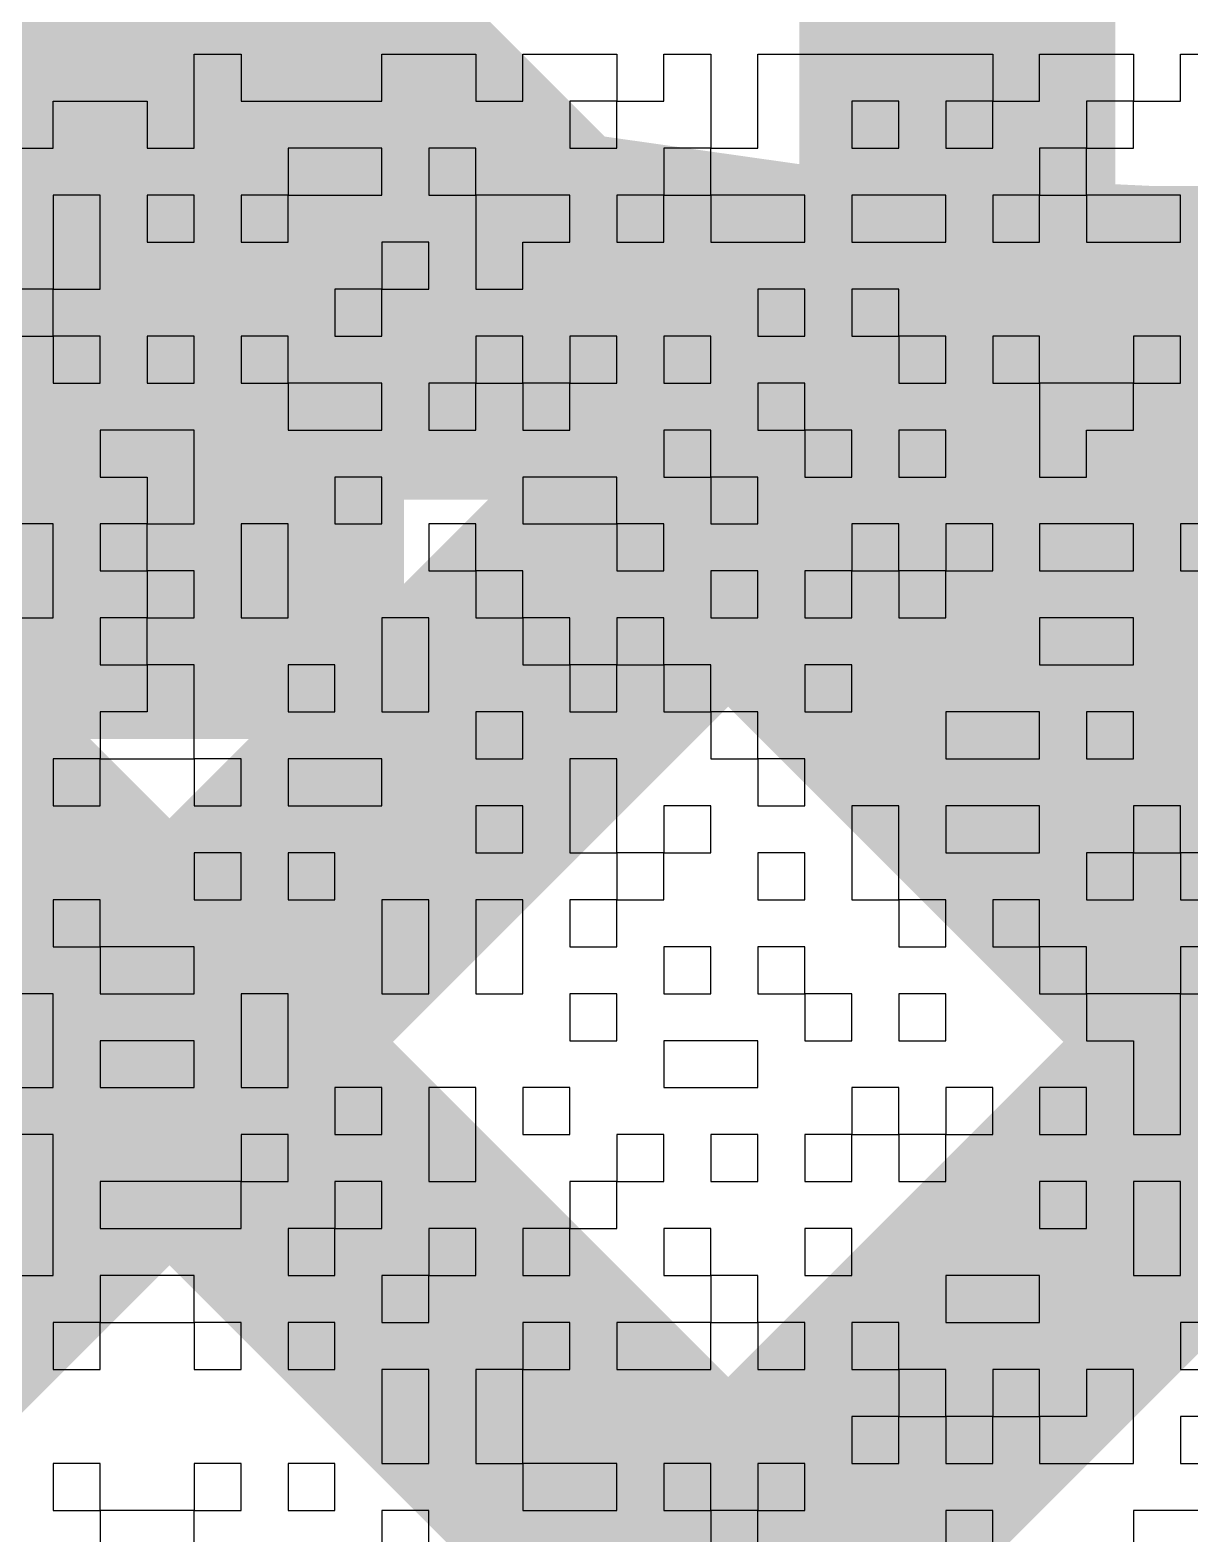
# Model space of a CAD drawing. Header units: millimetres. Extents: x 3.06 to 5.82, y 1.29 to 3.84.
# Drawn here: x 4.47953 to 4.50889, y 1.81188 to 1.84995 of the extents above; entities that cross this region are included whole.
import ezdxf

# ---------------------------------------------------------------- set-up
doc = ezdxf.new("R2010")
doc.units = ezdxf.units.MM
doc.header["$MEASUREMENT"] = 0
for name, color, linetype in [('BottomLayer', 5, 'Continuous'), ('BottomOverlay', 54, 'Continuous'), ('TopLayer', 1, 'Continuous'), ('TopOverlay', 2, 'Continuous')]:
    doc.layers.add(name, color=color, linetype=linetype)

# ---------------------------------------------------------------- blocks, each defined once
blk = doc.blocks.new('RES_0805_B_36')
at = {"layer": 'BottomOverlay', "const_width": 0.007874}
blk.add_lwpolyline([(0.065, 0.03), (-0.065, 0.03)], dxfattribs=at)

msp = doc.modelspace()

# ---------------------------------------------------------------- linework, layer by layer
at = {"layer": 'BottomLayer', "const_width": 0.008}
for points in [[(4.485, 1.836), (4.485, 1.908)], [(4.503, 1.836), (4.503, 1.872)], [(4.485, 1.850679), (4.867679, 1.468)], [(4.378722, 1.72), (4.503, 1.844278)], [(4.407007, 1.72), (4.523007, 1.836)], [(4.423, 1.836), (4.485, 1.836)], [(4.471394, 1.836), (4.839394, 1.468)], [(4.503, 1.836), (4.565, 1.836)]]:
    msp.add_lwpolyline(points, dxfattribs=at)
at = {"layer": 'BottomLayer', "const_width": 0.004}
for points in [[(4.483, 1.850679, 1), (4.487, 1.850679, 1)], [(4.501, 1.844278, 1), (4.505, 1.844278, 1)], [(4.483, 1.836, 1), (4.487, 1.836, 1)], [(4.483, 1.836, 1), (4.487, 1.836, 1)], [(4.501, 1.836, 1), (4.505, 1.836, 1)], [(4.501, 1.836, 1), (4.505, 1.836, 1)]]:
    msp.add_lwpolyline(points, format="xyb", close=True, dxfattribs=at)
at = {"layer": 'TopLayer', "const_width": 0.008}
msp.add_lwpolyline([(4.508, 1.842, -0.26414), (4.435, 1.883457)], format="xyb", dxfattribs=at)
for points in [[(4.435, 1.872394), (4.914394, 1.393)], [(4.435, 1.804562), (4.477933, 1.847495)], [(4.492197, 1.843482), (4.942679, 1.393)], [(4.435, 1.776278), (4.50101, 1.842288)], [(4.435, 1.747993), (4.529007, 1.842)], [(4.508, 1.842), (4.605, 1.842)]]:
    msp.add_lwpolyline(points, dxfattribs=at)
at = {"layer": 'TopLayer', "const_width": 0.004}
for points in [[(4.475933, 1.847495, 1), (4.479933, 1.847495, 1)], [(4.490197, 1.843482, 1), (4.494197, 1.843482, 1)], [(4.49901, 1.842288, 1), (4.50301, 1.842288, 1)], [(4.506, 1.842, 1), (4.51, 1.842, 1)], [(4.506, 1.842, 1), (4.51, 1.842, 1)]]:
    msp.add_lwpolyline(points, format="xyb", close=True, dxfattribs=at)
at = {"layer": 'TopOverlay'}
for p, q in [((4.483681, 1.848149), (4.483681, 1.849338)), ((4.483681, 1.849338), (4.484871, 1.849338)), ((4.484871, 1.849338), (4.484871, 1.848149)), ((4.488438, 1.848149), (4.488438, 1.849338)), ((4.488438, 1.849338), (4.490817, 1.849338)), ((4.490817, 1.849338), (4.490817, 1.848149)), ((4.492006, 1.848149), (4.492006, 1.849338)), ((4.492006, 1.849338), (4.494385, 1.849338)), ((4.494385, 1.849338), (4.494385, 1.848149)), ((4.495574, 1.848149), (4.495574, 1.849338)), ((4.495574, 1.849338), (4.496763, 1.849338)), ((4.496763, 1.849338), (4.496763, 1.848149)), ((4.497952, 1.848149), (4.497952, 1.849338)), ((4.497952, 1.849338), (4.503899, 1.849338)), ((4.503899, 1.849338), (4.503899, 1.848149)), ((4.505088, 1.848149), (4.505088, 1.849338)), ((4.505088, 1.849338), (4.507466, 1.849338)), ((4.507466, 1.849338), (4.507466, 1.848149)), ((4.508656, 1.848149), (4.508656, 1.849338)), ((4.508656, 1.849338), (4.511034, 1.849338)), ((4.480113, 1.84696), (4.480113, 1.848149)), ((4.480113, 1.848149), (4.482492, 1.848149)), ((4.482492, 1.848149), (4.482492, 1.84696)), ((4.483681, 1.84696), (4.483681, 1.848149)), ((4.484871, 1.848149), (4.488438, 1.848149)), ((4.490817, 1.848149), (4.492006, 1.848149)), ((4.494385, 1.848149), (4.493195, 1.848149)), ((4.493195, 1.848149), (4.493195, 1.84696)), ((4.494385, 1.848149), (4.495574, 1.848149)), ((4.494385, 1.84696), (4.494385, 1.848149)), ((4.496763, 1.848149), (4.496763, 1.84696)), ((4.497952, 1.84696), (4.497952, 1.848149)), ((4.50152, 1.848149), (4.500331, 1.848149)), ((4.500331, 1.848149), (4.500331, 1.84696)), ((4.50152, 1.84696), (4.50152, 1.848149)), ((4.503899, 1.848149), (4.502709, 1.848149)), ((4.502709, 1.848149), (4.502709, 1.84696)), ((4.503899, 1.848149), (4.505088, 1.848149)), ((4.503899, 1.84696), (4.503899, 1.848149)), ((4.507466, 1.848149), (4.506277, 1.848149)), ((4.506277, 1.848149), (4.506277, 1.84696)), ((4.507466, 1.848149), (4.508656, 1.848149)), ((4.507466, 1.84696), (4.507466, 1.848149)), ((4.474167, 1.84696), (4.480113, 1.84696)), ((4.482492, 1.84696), (4.483681, 1.84696)), ((4.488438, 1.84696), (4.48606, 1.84696)), ((4.48606, 1.84696), (4.48606, 1.84577)), ((4.488438, 1.84577), (4.488438, 1.84696)), ((4.490817, 1.84696), (4.489628, 1.84696)), ((4.489628, 1.84696), (4.489628, 1.84577)), ((4.490817, 1.84577), (4.490817, 1.84696)), ((4.493195, 1.84696), (4.494385, 1.84696)), ((4.496763, 1.84696), (4.495574, 1.84696)), ((4.495574, 1.84696), (4.495574, 1.84577)), ((4.496763, 1.84696), (4.497952, 1.84696)), ((4.496763, 1.84577), (4.496763, 1.84696)), ((4.500331, 1.84696), (4.50152, 1.84696)), ((4.502709, 1.84696), (4.503899, 1.84696)), ((4.506277, 1.84696), (4.505088, 1.84696)), ((4.505088, 1.84696), (4.505088, 1.84577)), ((4.506277, 1.84696), (4.507466, 1.84696)), ((4.506277, 1.84577), (4.506277, 1.84696)), ((4.481303, 1.84577), (4.480113, 1.84577)), ((4.480113, 1.84577), (4.480113, 1.844581)), ((4.481303, 1.844581), (4.481303, 1.84577)), ((4.483681, 1.84577), (4.482492, 1.84577)), ((4.482492, 1.84577), (4.482492, 1.844581)), ((4.483681, 1.844581), (4.483681, 1.84577)), ((4.48606, 1.84577), (4.484871, 1.84577)), ((4.484871, 1.84577), (4.484871, 1.844581)), ((4.48606, 1.84577), (4.488438, 1.84577)), ((4.48606, 1.844581), (4.48606, 1.84577)), ((4.489628, 1.84577), (4.490817, 1.84577)), ((4.490817, 1.84577), (4.490817, 1.844581)), ((4.493195, 1.84577), (4.490817, 1.84577)), ((4.493195, 1.844581), (4.493195, 1.84577)), ((4.495574, 1.84577), (4.494385, 1.84577)), ((4.494385, 1.84577), (4.494385, 1.844581)), ((4.495574, 1.84577), (4.496763, 1.84577)), ((4.495574, 1.844581), (4.495574, 1.84577)), ((4.496763, 1.84577), (4.496763, 1.844581)), ((4.499142, 1.84577), (4.496763, 1.84577)), ((4.499142, 1.844581), (4.499142, 1.84577)), ((4.502709, 1.84577), (4.500331, 1.84577)), ((4.500331, 1.84577), (4.500331, 1.844581)), ((4.502709, 1.844581), (4.502709, 1.84577)), ((4.505088, 1.84577), (4.503899, 1.84577)), ((4.503899, 1.84577), (4.503899, 1.844581)), ((4.505088, 1.84577), (4.506277, 1.84577)), ((4.505088, 1.844581), (4.505088, 1.84577)), ((4.506277, 1.84577), (4.506277, 1.844581)), ((4.508656, 1.84577), (4.506277, 1.84577)), ((4.508656, 1.844581), (4.508656, 1.84577)), ((4.480113, 1.844581), (4.480113, 1.843392)), ((4.481303, 1.843392), (4.481303, 1.844581)), ((4.482492, 1.844581), (4.483681, 1.844581)), ((4.484871, 1.844581), (4.48606, 1.844581)), ((4.489628, 1.844581), (4.488438, 1.844581)), ((4.488438, 1.844581), (4.488438, 1.843392)), ((4.489628, 1.843392), (4.489628, 1.844581)), ((4.490817, 1.844581), (4.490817, 1.843392)), ((4.492006, 1.843392), (4.492006, 1.844581)), ((4.492006, 1.844581), (4.493195, 1.844581)), ((4.494385, 1.844581), (4.495574, 1.844581)), ((4.496763, 1.844581), (4.499142, 1.844581)), ((4.500331, 1.844581), (4.502709, 1.844581)), ((4.503899, 1.844581), (4.505088, 1.844581)), ((4.506277, 1.844581), (4.508656, 1.844581)), ((4.480113, 1.843392), (4.478924, 1.843392)), ((4.480113, 1.843392), (4.481303, 1.843392)), ((4.480113, 1.842203), (4.480113, 1.843392)), ((4.488438, 1.843392), (4.487249, 1.843392)), ((4.487249, 1.843392), (4.487249, 1.842203)), ((4.488438, 1.843392), (4.489628, 1.843392)), ((4.488438, 1.842203), (4.488438, 1.843392)), ((4.490817, 1.843392), (4.492006, 1.843392)), ((4.499142, 1.843392), (4.497952, 1.843392)), ((4.497952, 1.843392), (4.497952, 1.842203)), ((4.499142, 1.842203), (4.499142, 1.843392)), ((4.50152, 1.843392), (4.500331, 1.843392)), ((4.500331, 1.843392), (4.500331, 1.842203)), ((4.50152, 1.842203), (4.50152, 1.843392)), ((4.478924, 1.842203), (4.480113, 1.842203)), ((4.480113, 1.842203), (4.480113, 1.841014)), ((4.481303, 1.842203), (4.480113, 1.842203)), ((4.481303, 1.841014), (4.481303, 1.842203)), ((4.483681, 1.842203), (4.482492, 1.842203)), ((4.482492, 1.842203), (4.482492, 1.841014)), ((4.483681, 1.841014), (4.483681, 1.842203)), ((4.48606, 1.842203), (4.484871, 1.842203)), ((4.484871, 1.842203), (4.484871, 1.841014)), ((4.48606, 1.841014), (4.48606, 1.842203)), ((4.487249, 1.842203), (4.488438, 1.842203)), ((4.492006, 1.842203), (4.490817, 1.842203)), ((4.490817, 1.842203), (4.490817, 1.841014)), ((4.492006, 1.841014), (4.492006, 1.842203)), ((4.494385, 1.842203), (4.493195, 1.842203)), ((4.493195, 1.842203), (4.493195, 1.841014)), ((4.494385, 1.841014), (4.494385, 1.842203)), ((4.496763, 1.842203), (4.495574, 1.842203)), ((4.495574, 1.842203), (4.495574, 1.841014)), ((4.496763, 1.841014), (4.496763, 1.842203)), ((4.497952, 1.842203), (4.499142, 1.842203)), ((4.500331, 1.842203), (4.50152, 1.842203)), ((4.50152, 1.842203), (4.50152, 1.841014)), ((4.502709, 1.842203), (4.50152, 1.842203)), ((4.502709, 1.841014), (4.502709, 1.842203)), ((4.505088, 1.842203), (4.503899, 1.842203)), ((4.503899, 1.842203), (4.503899, 1.841014)), ((4.505088, 1.841014), (4.505088, 1.842203)), ((4.508656, 1.842203), (4.507466, 1.842203)), ((4.507466, 1.842203), (4.507466, 1.841014)), ((4.508656, 1.841014), (4.508656, 1.842203)), ((4.480113, 1.841014), (4.481303, 1.841014)), ((4.482492, 1.841014), (4.483681, 1.841014)), ((4.484871, 1.841014), (4.48606, 1.841014)), ((4.48606, 1.841014), (4.48606, 1.839824)), ((4.488438, 1.841014), (4.48606, 1.841014)), ((4.488438, 1.839824), (4.488438, 1.841014)), ((4.490817, 1.841014), (4.489628, 1.841014)), ((4.489628, 1.841014), (4.489628, 1.839824)), ((4.490817, 1.841014), (4.492006, 1.841014)), ((4.490817, 1.839824), (4.490817, 1.841014)), ((4.492006, 1.841014), (4.492006, 1.839824)), ((4.493195, 1.841014), (4.492006, 1.841014)), ((4.493195, 1.841014), (4.494385, 1.841014)), ((4.493195, 1.839824), (4.493195, 1.841014)), ((4.495574, 1.841014), (4.496763, 1.841014)), ((4.499142, 1.841014), (4.497952, 1.841014)), ((4.497952, 1.841014), (4.497952, 1.839824)), ((4.499142, 1.839824), (4.499142, 1.841014)), ((4.50152, 1.841014), (4.502709, 1.841014)), ((4.503899, 1.841014), (4.505088, 1.841014)), ((4.505088, 1.841014), (4.505088, 1.839824)), ((4.507466, 1.841014), (4.505088, 1.841014)), ((4.507466, 1.841014), (4.508656, 1.841014)), ((4.507466, 1.839824), (4.507466, 1.841014)), ((4.483681, 1.839824), (4.481303, 1.839824)), ((4.481303, 1.839824), (4.481303, 1.838635)), ((4.483681, 1.838635), (4.483681, 1.839824)), ((4.48606, 1.839824), (4.488438, 1.839824)), ((4.489628, 1.839824), (4.490817, 1.839824)), ((4.492006, 1.839824), (4.493195, 1.839824)), ((4.496763, 1.839824), (4.495574, 1.839824)), ((4.495574, 1.839824), (4.495574, 1.838635)), ((4.496763, 1.838635), (4.496763, 1.839824)), ((4.497952, 1.839824), (4.499142, 1.839824)), ((4.499142, 1.839824), (4.499142, 1.838635)), ((4.500331, 1.839824), (4.499142, 1.839824)), ((4.500331, 1.838635), (4.500331, 1.839824)), ((4.502709, 1.839824), (4.50152, 1.839824)), ((4.50152, 1.839824), (4.50152, 1.838635)), ((4.502709, 1.838635), (4.502709, 1.839824)), ((4.505088, 1.839824), (4.505088, 1.838635)), ((4.506277, 1.838635), (4.506277, 1.839824)), ((4.506277, 1.839824), (4.507466, 1.839824)), ((4.481303, 1.838635), (4.482492, 1.838635)), ((4.482492, 1.838635), (4.482492, 1.837446)), ((4.483681, 1.837446), (4.483681, 1.838635)), ((4.488438, 1.838635), (4.487249, 1.838635)), ((4.487249, 1.838635), (4.487249, 1.837446)), ((4.488438, 1.837446), (4.488438, 1.838635)), ((4.494385, 1.838635), (4.492006, 1.838635)), ((4.492006, 1.838635), (4.492006, 1.837446)), ((4.494385, 1.837446), (4.494385, 1.838635)), ((4.495574, 1.838635), (4.496763, 1.838635)), ((4.496763, 1.838635), (4.496763, 1.837446)), ((4.497952, 1.838635), (4.496763, 1.838635)), ((4.497952, 1.837446), (4.497952, 1.838635)), ((4.499142, 1.838635), (4.500331, 1.838635)), ((4.50152, 1.838635), (4.502709, 1.838635)), ((4.505088, 1.838635), (4.506277, 1.838635)), ((4.480113, 1.837446), (4.478924, 1.837446)), ((4.480113, 1.836256), (4.480113, 1.837446)), ((4.482492, 1.837446), (4.481303, 1.837446)), ((4.481303, 1.837446), (4.481303, 1.836256)), ((4.482492, 1.837446), (4.483681, 1.837446)), ((4.482492, 1.836256), (4.482492, 1.837446)), ((4.48606, 1.837446), (4.484871, 1.837446)), ((4.484871, 1.837446), (4.484871, 1.836256)), ((4.48606, 1.836256), (4.48606, 1.837446)), ((4.487249, 1.837446), (4.488438, 1.837446)), ((4.490817, 1.837446), (4.489628, 1.837446)), ((4.489628, 1.837446), (4.489628, 1.836256)), ((4.490817, 1.836256), (4.490817, 1.837446)), ((4.492006, 1.837446), (4.494385, 1.837446)), ((4.494385, 1.837446), (4.494385, 1.836256)), ((4.495574, 1.837446), (4.494385, 1.837446)), ((4.495574, 1.836256), (4.495574, 1.837446)), ((4.496763, 1.837446), (4.497952, 1.837446)), ((4.50152, 1.837446), (4.500331, 1.837446)), ((4.500331, 1.837446), (4.500331, 1.836256)), ((4.50152, 1.836256), (4.50152, 1.837446)), ((4.503899, 1.837446), (4.502709, 1.837446)), ((4.502709, 1.837446), (4.502709, 1.836256)), ((4.503899, 1.836256), (4.503899, 1.837446)), ((4.507466, 1.837446), (4.505088, 1.837446)), ((4.505088, 1.837446), (4.505088, 1.836256)), ((4.507466, 1.836256), (4.507466, 1.837446)), ((4.509845, 1.837446), (4.508656, 1.837446)), ((4.508656, 1.837446), (4.508656, 1.836256)), ((4.480113, 1.835067), (4.480113, 1.836256)), ((4.481303, 1.836256), (4.482492, 1.836256)), ((4.482492, 1.836256), (4.482492, 1.835067)), ((4.483681, 1.836256), (4.482492, 1.836256)), ((4.483681, 1.835067), (4.483681, 1.836256)), ((4.484871, 1.836256), (4.484871, 1.835067)), ((4.48606, 1.835067), (4.48606, 1.836256)), ((4.489628, 1.836256), (4.490817, 1.836256)), ((4.490817, 1.836256), (4.490817, 1.835067)), ((4.492006, 1.836256), (4.490817, 1.836256)), ((4.492006, 1.835067), (4.492006, 1.836256)), ((4.494385, 1.836256), (4.495574, 1.836256)), ((4.497952, 1.836256), (4.496763, 1.836256)), ((4.496763, 1.836256), (4.496763, 1.835067)), ((4.497952, 1.835067), (4.497952, 1.836256)), ((4.500331, 1.836256), (4.499142, 1.836256)), ((4.499142, 1.836256), (4.499142, 1.835067)), ((4.500331, 1.836256), (4.50152, 1.836256)), ((4.500331, 1.835067), (4.500331, 1.836256)), ((4.50152, 1.836256), (4.50152, 1.835067)), ((4.502709, 1.836256), (4.50152, 1.836256)), ((4.502709, 1.836256), (4.503899, 1.836256)), ((4.502709, 1.835067), (4.502709, 1.836256)), ((4.505088, 1.836256), (4.507466, 1.836256)), ((4.508656, 1.836256), (4.509845, 1.836256)), ((4.478924, 1.835067), (4.480113, 1.835067)), ((4.482492, 1.835067), (4.481303, 1.835067)), ((4.481303, 1.835067), (4.481303, 1.833878)), ((4.482492, 1.835067), (4.483681, 1.835067)), ((4.482492, 1.833878), (4.482492, 1.835067)), ((4.484871, 1.835067), (4.48606, 1.835067)), ((4.489628, 1.835067), (4.488438, 1.835067)), ((4.488438, 1.835067), (4.488438, 1.833878)), ((4.489628, 1.833878), (4.489628, 1.835067)), ((4.490817, 1.835067), (4.492006, 1.835067)), ((4.492006, 1.835067), (4.492006, 1.833878)), ((4.493195, 1.835067), (4.492006, 1.835067)), ((4.493195, 1.833878), (4.493195, 1.835067)), ((4.495574, 1.835067), (4.494385, 1.835067)), ((4.494385, 1.835067), (4.494385, 1.833878)), ((4.495574, 1.833878), (4.495574, 1.835067)), ((4.496763, 1.835067), (4.497952, 1.835067)), ((4.499142, 1.835067), (4.500331, 1.835067)), ((4.50152, 1.835067), (4.502709, 1.835067)), ((4.507466, 1.835067), (4.505088, 1.835067)), ((4.505088, 1.835067), (4.505088, 1.833878)), ((4.507466, 1.833878), (4.507466, 1.835067)), ((4.481303, 1.833878), (4.482492, 1.833878)), ((4.482492, 1.833878), (4.482492, 1.832689)), ((4.483681, 1.833878), (4.482492, 1.833878)), ((4.483681, 1.832689), (4.483681, 1.833878)), ((4.487249, 1.833878), (4.48606, 1.833878)), ((4.48606, 1.833878), (4.48606, 1.832689)), ((4.487249, 1.832689), (4.487249, 1.833878)), ((4.488438, 1.833878), (4.488438, 1.832689)), ((4.489628, 1.832689), (4.489628, 1.833878)), ((4.492006, 1.833878), (4.493195, 1.833878)), ((4.493195, 1.833878), (4.493195, 1.832689)), ((4.494385, 1.833878), (4.493195, 1.833878)), ((4.494385, 1.832689), (4.494385, 1.833878)), ((4.494385, 1.833878), (4.495574, 1.833878)), ((4.495574, 1.833878), (4.495574, 1.832689)), ((4.496763, 1.833878), (4.495574, 1.833878)), ((4.496763, 1.832689), (4.496763, 1.833878)), ((4.500331, 1.833878), (4.499142, 1.833878)), ((4.499142, 1.833878), (4.499142, 1.832689)), ((4.500331, 1.832689), (4.500331, 1.833878)), ((4.505088, 1.833878), (4.507466, 1.833878)), ((4.482492, 1.832689), (4.481303, 1.832689)), ((4.481303, 1.832689), (4.481303, 1.831499)), ((4.483681, 1.831499), (4.483681, 1.832689)), ((4.48606, 1.832689), (4.487249, 1.832689)), ((4.488438, 1.832689), (4.489628, 1.832689)), ((4.492006, 1.832689), (4.490817, 1.832689)), ((4.490817, 1.832689), (4.490817, 1.831499)), ((4.492006, 1.831499), (4.492006, 1.832689)), ((4.493195, 1.832689), (4.494385, 1.832689)), ((4.495574, 1.832689), (4.496763, 1.832689)), ((4.496763, 1.832689), (4.496763, 1.831499)), ((4.497952, 1.832689), (4.496763, 1.832689)), ((4.497952, 1.831499), (4.497952, 1.832689)), ((4.499142, 1.832689), (4.500331, 1.832689)), ((4.505088, 1.832689), (4.502709, 1.832689)), ((4.502709, 1.832689), (4.502709, 1.831499)), ((4.505088, 1.831499), (4.505088, 1.832689)), ((4.507466, 1.832689), (4.506277, 1.832689)), ((4.506277, 1.832689), (4.506277, 1.831499)), ((4.507466, 1.831499), (4.507466, 1.832689)), ((4.481303, 1.831499), (4.480113, 1.831499)), ((4.480113, 1.831499), (4.480113, 1.83031)), ((4.481303, 1.831499), (4.483681, 1.831499)), ((4.481303, 1.83031), (4.481303, 1.831499)), ((4.483681, 1.831499), (4.483681, 1.83031)), ((4.484871, 1.831499), (4.483681, 1.831499)), ((4.484871, 1.83031), (4.484871, 1.831499)), ((4.488438, 1.831499), (4.48606, 1.831499)), ((4.48606, 1.831499), (4.48606, 1.83031)), ((4.488438, 1.83031), (4.488438, 1.831499)), ((4.490817, 1.831499), (4.492006, 1.831499)), ((4.494385, 1.831499), (4.493195, 1.831499)), ((4.493195, 1.831499), (4.493195, 1.83031)), ((4.494385, 1.83031), (4.494385, 1.831499)), ((4.496763, 1.831499), (4.497952, 1.831499)), ((4.497952, 1.831499), (4.497952, 1.83031)), ((4.499142, 1.831499), (4.497952, 1.831499)), ((4.499142, 1.83031), (4.499142, 1.831499)), ((4.502709, 1.831499), (4.505088, 1.831499)), ((4.506277, 1.831499), (4.507466, 1.831499)), ((4.480113, 1.83031), (4.481303, 1.83031)), ((4.483681, 1.83031), (4.484871, 1.83031)), ((4.48606, 1.83031), (4.488438, 1.83031)), ((4.492006, 1.83031), (4.490817, 1.83031)), ((4.490817, 1.83031), (4.490817, 1.829121)), ((4.492006, 1.829121), (4.492006, 1.83031)), ((4.493195, 1.83031), (4.493195, 1.829121)), ((4.494385, 1.829121), (4.494385, 1.83031)), ((4.496763, 1.83031), (4.495574, 1.83031)), ((4.495574, 1.83031), (4.495574, 1.829121)), ((4.496763, 1.829121), (4.496763, 1.83031)), ((4.497952, 1.83031), (4.499142, 1.83031)), ((4.50152, 1.83031), (4.500331, 1.83031)), ((4.500331, 1.83031), (4.500331, 1.829121)), ((4.50152, 1.829121), (4.50152, 1.83031)), ((4.505088, 1.83031), (4.502709, 1.83031)), ((4.502709, 1.83031), (4.502709, 1.829121)), ((4.505088, 1.829121), (4.505088, 1.83031)), ((4.508656, 1.83031), (4.507466, 1.83031)), ((4.507466, 1.83031), (4.507466, 1.829121)), ((4.508656, 1.829121), (4.508656, 1.83031)), ((4.484871, 1.829121), (4.483681, 1.829121)), ((4.483681, 1.829121), (4.483681, 1.827932)), ((4.484871, 1.827932), (4.484871, 1.829121)), ((4.487249, 1.829121), (4.48606, 1.829121)), ((4.48606, 1.829121), (4.48606, 1.827932)), ((4.487249, 1.827932), (4.487249, 1.829121)), ((4.490817, 1.829121), (4.492006, 1.829121)), ((4.493195, 1.829121), (4.494385, 1.829121)), ((4.494385, 1.829121), (4.494385, 1.827932)), ((4.495574, 1.829121), (4.494385, 1.829121)), ((4.495574, 1.829121), (4.496763, 1.829121)), ((4.495574, 1.827932), (4.495574, 1.829121)), ((4.499142, 1.829121), (4.497952, 1.829121)), ((4.497952, 1.829121), (4.497952, 1.827932)), ((4.499142, 1.827932), (4.499142, 1.829121)), ((4.500331, 1.829121), (4.500331, 1.827932)), ((4.50152, 1.827932), (4.50152, 1.829121)), ((4.502709, 1.829121), (4.505088, 1.829121)), ((4.507466, 1.829121), (4.506277, 1.829121)), ((4.506277, 1.829121), (4.506277, 1.827932)), ((4.507466, 1.829121), (4.508656, 1.829121)), ((4.507466, 1.827932), (4.507466, 1.829121)), ((4.508656, 1.829121), (4.508656, 1.827932)), ((4.509845, 1.829121), (4.508656, 1.829121)), ((4.481303, 1.827932), (4.480113, 1.827932)), ((4.480113, 1.827932), (4.480113, 1.826742)), ((4.481303, 1.826742), (4.481303, 1.827932)), ((4.483681, 1.827932), (4.484871, 1.827932)), ((4.48606, 1.827932), (4.487249, 1.827932)), ((4.489628, 1.827932), (4.488438, 1.827932)), ((4.488438, 1.827932), (4.488438, 1.826742)), ((4.489628, 1.826742), (4.489628, 1.827932)), ((4.492006, 1.827932), (4.490817, 1.827932)), ((4.490817, 1.827932), (4.490817, 1.826742)), ((4.492006, 1.826742), (4.492006, 1.827932)), ((4.494385, 1.827932), (4.493195, 1.827932)), ((4.493195, 1.827932), (4.493195, 1.826742)), ((4.494385, 1.827932), (4.495574, 1.827932)), ((4.494385, 1.826742), (4.494385, 1.827932)), ((4.497952, 1.827932), (4.499142, 1.827932)), ((4.500331, 1.827932), (4.50152, 1.827932)), ((4.50152, 1.827932), (4.50152, 1.826742)), ((4.502709, 1.827932), (4.50152, 1.827932)), ((4.502709, 1.826742), (4.502709, 1.827932)), ((4.505088, 1.827932), (4.503899, 1.827932)), ((4.503899, 1.827932), (4.503899, 1.826742)), ((4.505088, 1.826742), (4.505088, 1.827932)), ((4.506277, 1.827932), (4.507466, 1.827932)), ((4.508656, 1.827932), (4.509845, 1.827932)), ((4.480113, 1.826742), (4.481303, 1.826742)), ((4.481303, 1.826742), (4.481303, 1.825553)), ((4.483681, 1.826742), (4.481303, 1.826742)), ((4.483681, 1.825553), (4.483681, 1.826742)), ((4.488438, 1.826742), (4.488438, 1.825553)), ((4.489628, 1.825553), (4.489628, 1.826742)), ((4.490817, 1.826742), (4.490817, 1.825553)), ((4.492006, 1.825553), (4.492006, 1.826742)), ((4.493195, 1.826742), (4.494385, 1.826742)), ((4.496763, 1.826742), (4.495574, 1.826742)), ((4.495574, 1.826742), (4.495574, 1.825553)), ((4.496763, 1.825553), (4.496763, 1.826742)), ((4.499142, 1.826742), (4.497952, 1.826742)), ((4.497952, 1.826742), (4.497952, 1.825553)), ((4.499142, 1.825553), (4.499142, 1.826742)), ((4.50152, 1.826742), (4.502709, 1.826742)), ((4.503899, 1.826742), (4.505088, 1.826742)), ((4.505088, 1.826742), (4.505088, 1.825553)), ((4.506277, 1.826742), (4.505088, 1.826742)), ((4.506277, 1.825553), (4.506277, 1.826742)), ((4.509845, 1.826742), (4.508656, 1.826742)), ((4.508656, 1.826742), (4.508656, 1.825553)), ((4.480113, 1.825553), (4.478924, 1.825553)), ((4.480113, 1.824364), (4.480113, 1.825553)), ((4.481303, 1.825553), (4.483681, 1.825553)), ((4.48606, 1.825553), (4.484871, 1.825553)), ((4.484871, 1.825553), (4.484871, 1.824364)), ((4.48606, 1.824364), (4.48606, 1.825553)), ((4.488438, 1.825553), (4.489628, 1.825553)), ((4.490817, 1.825553), (4.492006, 1.825553)), ((4.494385, 1.825553), (4.493195, 1.825553)), ((4.493195, 1.825553), (4.493195, 1.824364)), ((4.494385, 1.824364), (4.494385, 1.825553)), ((4.495574, 1.825553), (4.496763, 1.825553)), ((4.497952, 1.825553), (4.499142, 1.825553)), ((4.499142, 1.825553), (4.499142, 1.824364)), ((4.500331, 1.825553), (4.499142, 1.825553)), ((4.500331, 1.824364), (4.500331, 1.825553)), ((4.502709, 1.825553), (4.50152, 1.825553)), ((4.50152, 1.825553), (4.50152, 1.824364)), ((4.502709, 1.824364), (4.502709, 1.825553)), ((4.505088, 1.825553), (4.506277, 1.825553)), ((4.506277, 1.825553), (4.506277, 1.824364)), ((4.508656, 1.825553), (4.506277, 1.825553)), ((4.508656, 1.825553), (4.509845, 1.825553)), ((4.508656, 1.824364), (4.508656, 1.825553)), ((4.480113, 1.823175), (4.480113, 1.824364)), ((4.483681, 1.824364), (4.481303, 1.824364)), ((4.481303, 1.824364), (4.481303, 1.823175)), ((4.483681, 1.823175), (4.483681, 1.824364)), ((4.484871, 1.824364), (4.484871, 1.823175)), ((4.48606, 1.823175), (4.48606, 1.824364)), ((4.493195, 1.824364), (4.494385, 1.824364)), ((4.497952, 1.824364), (4.495574, 1.824364)), ((4.495574, 1.824364), (4.495574, 1.823175)), ((4.497952, 1.823175), (4.497952, 1.824364)), ((4.499142, 1.824364), (4.500331, 1.824364)), ((4.50152, 1.824364), (4.502709, 1.824364)), ((4.506277, 1.824364), (4.507466, 1.824364)), ((4.507466, 1.824364), (4.507466, 1.823175)), ((4.508656, 1.823175), (4.508656, 1.824364)), ((4.478924, 1.823175), (4.480113, 1.823175)), ((4.481303, 1.823175), (4.483681, 1.823175)), ((4.484871, 1.823175), (4.48606, 1.823175)), ((4.488438, 1.823175), (4.487249, 1.823175)), ((4.487249, 1.823175), (4.487249, 1.821985)), ((4.488438, 1.821985), (4.488438, 1.823175)), ((4.490817, 1.823175), (4.489628, 1.823175)), ((4.489628, 1.823175), (4.489628, 1.821985)), ((4.490817, 1.821985), (4.490817, 1.823175)), ((4.493195, 1.823175), (4.492006, 1.823175)), ((4.492006, 1.823175), (4.492006, 1.821985)), ((4.493195, 1.821985), (4.493195, 1.823175)), ((4.495574, 1.823175), (4.497952, 1.823175)), ((4.50152, 1.823175), (4.500331, 1.823175)), ((4.500331, 1.823175), (4.500331, 1.821985)), ((4.50152, 1.821985), (4.50152, 1.823175)), ((4.503899, 1.823175), (4.502709, 1.823175)), ((4.502709, 1.823175), (4.502709, 1.821985)), ((4.503899, 1.821985), (4.503899, 1.823175)), ((4.506277, 1.823175), (4.505088, 1.823175)), ((4.505088, 1.823175), (4.505088, 1.821985)), ((4.506277, 1.821985), (4.506277, 1.823175)), ((4.507466, 1.823175), (4.507466, 1.821985)), ((4.508656, 1.821985), (4.508656, 1.823175)), ((4.480113, 1.821985), (4.478924, 1.821985)), ((4.480113, 1.820796), (4.480113, 1.821985)), ((4.48606, 1.821985), (4.484871, 1.821985)), ((4.484871, 1.821985), (4.484871, 1.820796)), ((4.48606, 1.820796), (4.48606, 1.821985)), ((4.487249, 1.821985), (4.488438, 1.821985)), ((4.489628, 1.821985), (4.489628, 1.820796)), ((4.490817, 1.820796), (4.490817, 1.821985)), ((4.492006, 1.821985), (4.493195, 1.821985)), ((4.495574, 1.821985), (4.494385, 1.821985)), ((4.494385, 1.821985), (4.494385, 1.820796)), ((4.495574, 1.820796), (4.495574, 1.821985)), ((4.497952, 1.821985), (4.496763, 1.821985)), ((4.496763, 1.821985), (4.496763, 1.820796)), ((4.497952, 1.820796), (4.497952, 1.821985)), ((4.500331, 1.821985), (4.499142, 1.821985)), ((4.499142, 1.821985), (4.499142, 1.820796)), ((4.500331, 1.821985), (4.50152, 1.821985)), ((4.500331, 1.820796), (4.500331, 1.821985)), ((4.50152, 1.821985), (4.50152, 1.820796)), ((4.502709, 1.821985), (4.50152, 1.821985)), ((4.502709, 1.821985), (4.503899, 1.821985)), ((4.502709, 1.820796), (4.502709, 1.821985)), ((4.505088, 1.821985), (4.506277, 1.821985)), ((4.507466, 1.821985), (4.508656, 1.821985)), ((4.480113, 1.819607), (4.480113, 1.820796)), ((4.484871, 1.820796), (4.481303, 1.820796)), ((4.481303, 1.820796), (4.481303, 1.819607)), ((4.484871, 1.820796), (4.48606, 1.820796)), ((4.484871, 1.819607), (4.484871, 1.820796)), ((4.488438, 1.820796), (4.487249, 1.820796)), ((4.487249, 1.820796), (4.487249, 1.819607)), ((4.488438, 1.819607), (4.488438, 1.820796)), ((4.489628, 1.820796), (4.490817, 1.820796)), ((4.494385, 1.820796), (4.493195, 1.820796)), ((4.493195, 1.820796), (4.493195, 1.819607)), ((4.494385, 1.820796), (4.495574, 1.820796)), ((4.494385, 1.819607), (4.494385, 1.820796)), ((4.496763, 1.820796), (4.497952, 1.820796)), ((4.499142, 1.820796), (4.500331, 1.820796)), ((4.50152, 1.820796), (4.502709, 1.820796)), ((4.506277, 1.820796), (4.505088, 1.820796)), ((4.505088, 1.820796), (4.505088, 1.819607)), ((4.506277, 1.819607), (4.506277, 1.820796)), ((4.508656, 1.820796), (4.507466, 1.820796)), ((4.507466, 1.820796), (4.507466, 1.819607)), ((4.508656, 1.819607), (4.508656, 1.820796)), ((4.480113, 1.818418), (4.480113, 1.819607)), ((4.481303, 1.819607), (4.484871, 1.819607)), ((4.487249, 1.819607), (4.48606, 1.819607)), ((4.48606, 1.819607), (4.48606, 1.818418)), ((4.487249, 1.819607), (4.488438, 1.819607)), ((4.487249, 1.818418), (4.487249, 1.819607)), ((4.490817, 1.819607), (4.489628, 1.819607)), ((4.489628, 1.819607), (4.489628, 1.818418)), ((4.490817, 1.818418), (4.490817, 1.819607)), ((4.493195, 1.819607), (4.492006, 1.819607)), ((4.492006, 1.819607), (4.492006, 1.818418)), ((4.493195, 1.819607), (4.494385, 1.819607)), ((4.493195, 1.818418), (4.493195, 1.819607)), ((4.496763, 1.819607), (4.495574, 1.819607)), ((4.495574, 1.819607), (4.495574, 1.818418)), ((4.496763, 1.818418), (4.496763, 1.819607)), ((4.500331, 1.819607), (4.499142, 1.819607)), ((4.499142, 1.819607), (4.499142, 1.818418)), ((4.500331, 1.818418), (4.500331, 1.819607)), ((4.505088, 1.819607), (4.506277, 1.819607)), ((4.507466, 1.819607), (4.507466, 1.818418)), ((4.508656, 1.818418), (4.508656, 1.819607)), ((4.478924, 1.818418), (4.480113, 1.818418)), ((4.483681, 1.818418), (4.481303, 1.818418)), ((4.481303, 1.818418), (4.481303, 1.817228)), ((4.483681, 1.817228), (4.483681, 1.818418)), ((4.48606, 1.818418), (4.487249, 1.818418)), ((4.489628, 1.818418), (4.488438, 1.818418)), ((4.488438, 1.818418), (4.488438, 1.817228)), ((4.489628, 1.818418), (4.490817, 1.818418)), ((4.489628, 1.817228), (4.489628, 1.818418)), ((4.492006, 1.818418), (4.493195, 1.818418)), ((4.495574, 1.818418), (4.496763, 1.818418)), ((4.496763, 1.818418), (4.496763, 1.817228)), ((4.497952, 1.818418), (4.496763, 1.818418)), ((4.497952, 1.817228), (4.497952, 1.818418)), ((4.499142, 1.818418), (4.500331, 1.818418)), ((4.505088, 1.818418), (4.502709, 1.818418)), ((4.502709, 1.818418), (4.502709, 1.817228)), ((4.505088, 1.817228), (4.505088, 1.818418)), ((4.507466, 1.818418), (4.508656, 1.818418)), ((4.481303, 1.817228), (4.480113, 1.817228)), ((4.480113, 1.817228), (4.480113, 1.816039)), ((4.481303, 1.817228), (4.483681, 1.817228)), ((4.481303, 1.816039), (4.481303, 1.817228)), ((4.483681, 1.817228), (4.483681, 1.816039)), ((4.484871, 1.817228), (4.483681, 1.817228)), ((4.484871, 1.816039), (4.484871, 1.817228)), ((4.487249, 1.817228), (4.48606, 1.817228)), ((4.48606, 1.817228), (4.48606, 1.816039)), ((4.487249, 1.816039), (4.487249, 1.817228)), ((4.488438, 1.817228), (4.489628, 1.817228)), ((4.493195, 1.817228), (4.492006, 1.817228)), ((4.492006, 1.817228), (4.492006, 1.816039)), ((4.493195, 1.816039), (4.493195, 1.817228)), ((4.496763, 1.817228), (4.494385, 1.817228)), ((4.494385, 1.817228), (4.494385, 1.816039)), ((4.496763, 1.817228), (4.497952, 1.817228)), ((4.496763, 1.816039), (4.496763, 1.817228)), ((4.497952, 1.817228), (4.497952, 1.816039)), ((4.499142, 1.817228), (4.497952, 1.817228)), ((4.499142, 1.816039), (4.499142, 1.817228)), ((4.50152, 1.817228), (4.500331, 1.817228)), ((4.500331, 1.817228), (4.500331, 1.816039)), ((4.50152, 1.816039), (4.50152, 1.817228)), ((4.502709, 1.817228), (4.505088, 1.817228)), ((4.509845, 1.817228), (4.508656, 1.817228)), ((4.508656, 1.817228), (4.508656, 1.816039)), ((4.480113, 1.816039), (4.481303, 1.816039)), ((4.483681, 1.816039), (4.484871, 1.816039)), ((4.48606, 1.816039), (4.487249, 1.816039)), ((4.489628, 1.816039), (4.488438, 1.816039)), ((4.488438, 1.816039), (4.488438, 1.81485)), ((4.489628, 1.81485), (4.489628, 1.816039)), ((4.492006, 1.816039), (4.490817, 1.816039)), ((4.490817, 1.816039), (4.490817, 1.81485)), ((4.492006, 1.816039), (4.493195, 1.816039)), ((4.492006, 1.81485), (4.492006, 1.816039)), ((4.494385, 1.816039), (4.496763, 1.816039)), ((4.497952, 1.816039), (4.499142, 1.816039)), ((4.500331, 1.816039), (4.50152, 1.816039)), ((4.50152, 1.816039), (4.50152, 1.81485)), ((4.502709, 1.816039), (4.50152, 1.816039)), ((4.502709, 1.81485), (4.502709, 1.816039)), ((4.505088, 1.816039), (4.503899, 1.816039)), ((4.503899, 1.816039), (4.503899, 1.81485)), ((4.505088, 1.81485), (4.505088, 1.816039)), ((4.507466, 1.816039), (4.506277, 1.816039)), ((4.506277, 1.816039), (4.506277, 1.81485)), ((4.507466, 1.81485), (4.507466, 1.816039)), ((4.508656, 1.816039), (4.509845, 1.816039)), ((4.488438, 1.81485), (4.488438, 1.81366)), ((4.489628, 1.81366), (4.489628, 1.81485)), ((4.490817, 1.81485), (4.490817, 1.81366)), ((4.492006, 1.81366), (4.492006, 1.81485)), ((4.50152, 1.81485), (4.500331, 1.81485)), ((4.500331, 1.81485), (4.500331, 1.81366)), ((4.50152, 1.81485), (4.502709, 1.81485)), ((4.50152, 1.81366), (4.50152, 1.81485)), ((4.502709, 1.81485), (4.502709, 1.81366)), ((4.503899, 1.81485), (4.502709, 1.81485)), ((4.503899, 1.81485), (4.505088, 1.81485)), ((4.503899, 1.81366), (4.503899, 1.81485)), ((4.506277, 1.81485), (4.505088, 1.81485)), ((4.505088, 1.81485), (4.505088, 1.81366)), ((4.507466, 1.81366), (4.507466, 1.81485)), ((4.509845, 1.81485), (4.508656, 1.81485)), ((4.508656, 1.81485), (4.508656, 1.81366)), ((4.481303, 1.81366), (4.480113, 1.81366)), ((4.480113, 1.81366), (4.480113, 1.812471)), ((4.481303, 1.812471), (4.481303, 1.81366)), ((4.484871, 1.81366), (4.483681, 1.81366)), ((4.483681, 1.81366), (4.483681, 1.812471)), ((4.484871, 1.812471), (4.484871, 1.81366)), ((4.487249, 1.81366), (4.48606, 1.81366)), ((4.48606, 1.81366), (4.48606, 1.812471)), ((4.487249, 1.812471), (4.487249, 1.81366)), ((4.488438, 1.81366), (4.489628, 1.81366)), ((4.490817, 1.81366), (4.492006, 1.81366)), ((4.492006, 1.81366), (4.492006, 1.812471)), ((4.494385, 1.81366), (4.492006, 1.81366)), ((4.494385, 1.812471), (4.494385, 1.81366)), ((4.496763, 1.81366), (4.495574, 1.81366)), ((4.495574, 1.81366), (4.495574, 1.812471)), ((4.496763, 1.812471), (4.496763, 1.81366)), ((4.499142, 1.81366), (4.497952, 1.81366)), ((4.497952, 1.81366), (4.497952, 1.812471)), ((4.499142, 1.812471), (4.499142, 1.81366)), ((4.500331, 1.81366), (4.50152, 1.81366)), ((4.502709, 1.81366), (4.503899, 1.81366)), ((4.505088, 1.81366), (4.507466, 1.81366)), ((4.508656, 1.81366), (4.509845, 1.81366)), ((4.480113, 1.812471), (4.481303, 1.812471)), ((4.481303, 1.812471), (4.481303, 1.811282)), ((4.483681, 1.812471), (4.481303, 1.812471)), ((4.483681, 1.812471), (4.484871, 1.812471)), ((4.483681, 1.811282), (4.483681, 1.812471)), ((4.48606, 1.812471), (4.487249, 1.812471)), ((4.489628, 1.812471), (4.488438, 1.812471)), ((4.488438, 1.812471), (4.488438, 1.811282)), ((4.489628, 1.811282), (4.489628, 1.812471)), ((4.492006, 1.812471), (4.494385, 1.812471)), ((4.495574, 1.812471), (4.496763, 1.812471)), ((4.496763, 1.812471), (4.496763, 1.811282)), ((4.497952, 1.812471), (4.496763, 1.812471)), ((4.497952, 1.812471), (4.499142, 1.812471)), ((4.497952, 1.811282), (4.497952, 1.812471)), ((4.503899, 1.812471), (4.502709, 1.812471)), ((4.502709, 1.812471), (4.502709, 1.811282)), ((4.503899, 1.811282), (4.503899, 1.812471)), ((4.509845, 1.812471), (4.507466, 1.812471)), ((4.507466, 1.812471), (4.507466, 1.811282))]:
    msp.add_line(p, q, dxfattribs=at)

# ---------------------------------------------------------------- block references
at = {"rotation": 180}
msp.add_blockref('RES_0805_B_36', (4.494, 1.872), dxfattribs=at)

doc.saveas('drawing.dxf')
